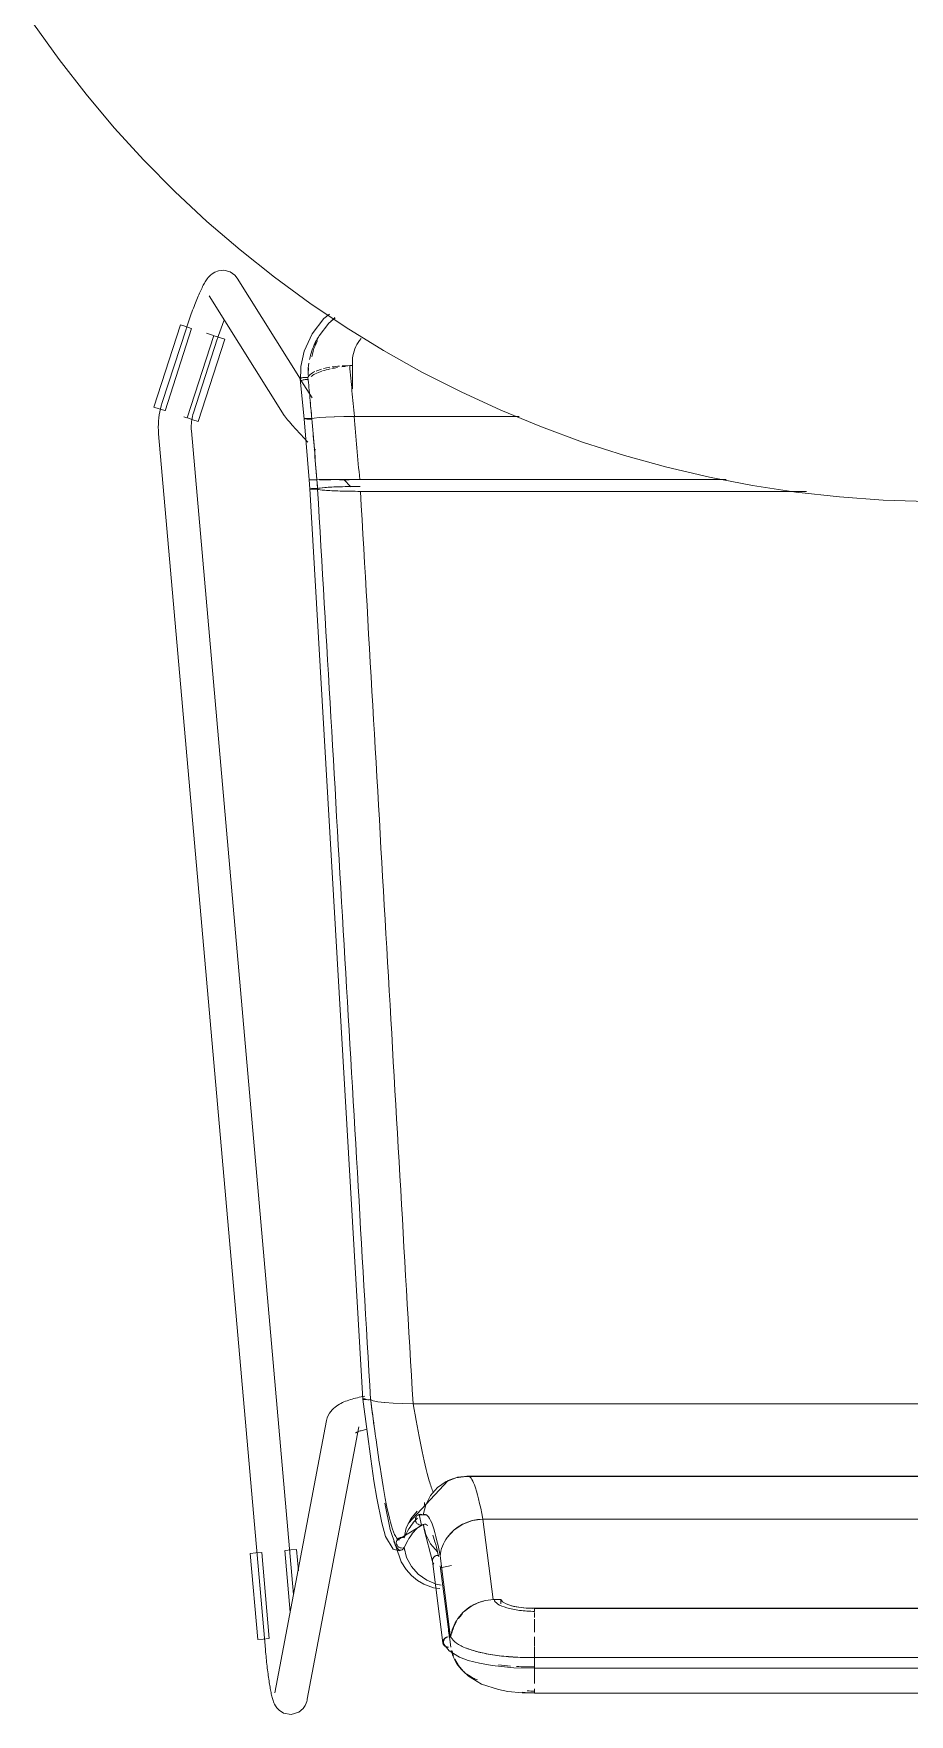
# Model space of a CAD drawing. Header units: millimetres. Extents: x 155927 to 326028, y -36033 to 97293.
# Drawn here: x 170365 to 170685, y 11463 to 12076 of the extents above; entities that cross this region are included whole.
import ezdxf

# ---------------------------------------------------------------- set-up
doc = ezdxf.new("R2010")
doc.units = ezdxf.units.MM
doc.header["$MEASUREMENT"] = 0
doc.layers.add('I-FURN', color=8, linetype='CONTINUOUS', lineweight=9)

msp = doc.modelspace()

# ---------------------------------------------------------------- linework, layer by layer
at = {"layer": 'I-FURN'}
for p, q in [((170365.15, 12079.3), (170374.44, 12066.28)), ((170374.44, 12066.28), (170384.25, 12053.64)), ((170384.25, 12053.64), (170394.56, 12041.4)), ((170394.56, 12041.4), (170405.35, 12029.59)), ((170405.35, 12029.59), (170416.6, 12018.22)), ((170416.6, 12018.22), (170428.29, 12007.3)), ((170428.29, 12007.3), (170440.42, 11996.86)), ((170440.42, 11996.86), (170452.95, 11986.92)), ((170430.27, 11988.2), (170429.64, 11987.68)), ((170431.18, 11988.77), (170430.27, 11988.2)), ((170432.56, 11989.29), (170431.18, 11988.77)), ((170434.53, 11989.46), (170432.56, 11989.29)), ((170436.76, 11988.88), (170434.53, 11989.46)), ((170438.49, 11987.65), (170436.76, 11988.88)), ((170426.1, 11982.12), (170425.86, 11981.61)), ((170426.33, 11982.61), (170426.1, 11982.12)), ((170426.56, 11983.09), (170426.33, 11982.61)), ((170426.79, 11983.54), (170426.56, 11983.09)), ((170427.02, 11983.98), (170426.79, 11983.54)), ((170427.25, 11984.41), (170427.02, 11983.98)), ((170427.48, 11984.82), (170427.25, 11984.41)), ((170427.72, 11985.22), (170427.48, 11984.82)), ((170427.96, 11985.61), (170427.72, 11985.22)), ((170428.21, 11986), (170427.96, 11985.61)), ((170428.49, 11986.39), (170428.21, 11986)), ((170428.8, 11986.79), (170428.49, 11986.39)), ((170429.17, 11987.22), (170428.8, 11986.79)), ((170429.64, 11987.68), (170429.17, 11987.22)), ((170438.49, 11987.65), (170439.39, 11986.53)), ((170462.42, 11949.76), (170439.39, 11986.53)), ((170452.95, 11986.92), (170465.87, 11977.48)), ((170423.65, 11976.27), (170423.39, 11975.61)), ((170423.9, 11976.93), (170423.65, 11976.27)), ((170424.15, 11977.57), (170423.9, 11976.93)), ((170424.4, 11978.19), (170424.15, 11977.57)), ((170424.65, 11978.8), (170424.4, 11978.19)), ((170424.9, 11979.4), (170424.65, 11978.8)), ((170425.14, 11979.98), (170424.9, 11979.4)), ((170425.39, 11980.54), (170425.14, 11979.98)), ((170425.63, 11981.08), (170425.39, 11980.54)), ((170425.86, 11981.61), (170425.63, 11981.08)), ((170429.22, 11980.16), (170456.52, 11936.57)), ((170465.87, 11977.48), (170479.16, 11968.57)), ((170421.37, 11969.94), (170421.12, 11969.2)), ((170421.62, 11970.67), (170421.37, 11969.94)), ((170421.87, 11971.4), (170421.62, 11970.67)), ((170422.12, 11972.12), (170421.87, 11971.4)), ((170422.37, 11972.84), (170422.12, 11972.12)), ((170422.63, 11973.54), (170422.37, 11972.84)), ((170422.88, 11974.24), (170422.63, 11973.54)), ((170423.14, 11974.93), (170422.88, 11974.24)), ((170423.39, 11975.61), (170423.14, 11974.93)), ((170434.11, 11970.01), (170433.88, 11969.37)), ((170434.35, 11970.65), (170434.11, 11970.01)), ((170434.58, 11971.27), (170434.35, 11970.65)), ((170471.01, 11971.86), (170466.68, 11966.33)), ((170472.75, 11970.19), (170469.25, 11965.62)), ((170473.07, 11973.5), (170471.01, 11971.86)), ((170475.09, 11972.15), (170472.75, 11970.19)), ((170409.02, 11939.55), (170418.7, 11969.56)), ((170420.73, 11968.01), (170412.01, 11941.19)), ((170413.06, 11938.25), (170422.75, 11968.26)), ((170418.7, 11969.56), (170420.66, 11968.93)), ((170420.66, 11968.93), (170422.63, 11968.29)), ((170420.88, 11968.46), (170420.73, 11968.01)), ((170421.12, 11969.2), (170420.88, 11968.46)), ((170430.82, 11965.65), (170421.13, 11935.64)), ((170423.43, 11937.48), (170432.14, 11964.3)), ((170425.17, 11934.34), (170434.86, 11964.35)), ((170430.72, 11965.68), (170428.24, 11966.48)), ((170430.94, 11965.61), (170432.91, 11964.98)), ((170432.25, 11964.63), (170432.14, 11964.3)), ((170432.48, 11965.32), (170432.25, 11964.63)), ((170432.71, 11966.01), (170432.48, 11965.32)), ((170432.94, 11966.69), (170432.71, 11966.01)), ((170432.91, 11964.98), (170434.86, 11964.35)), ((170433.17, 11967.37), (170432.94, 11966.69)), ((170433.41, 11968.04), (170433.17, 11967.37)), ((170433.64, 11968.71), (170433.41, 11968.04)), ((170433.88, 11969.37), (170433.64, 11968.71)), ((170466.68, 11966.33), (170463.77, 11960.01)), ((170469.25, 11965.62), (170467.34, 11961.93)), ((170479.16, 11968.57), (170492.79, 11960.2)), ((170463.77, 11960.01), (170462.56, 11954.37)), ((170492.79, 11960.2), (170506.75, 11952.37)), ((170462.56, 11954.37), (170462.47, 11948.91)), ((170480.42, 11954.69), (170481.47, 11954.69)), ((170481.41, 11955.93), (170481.41, 11946.18)), ((170506.75, 11952.37), (170521.01, 11945.12)), ((170463.77, 11935.31), (170462.35, 11949.8)), ((170466.69, 11942.95), (170462.65, 11949.39)), ((170410.97, 11938.92), (170409.02, 11939.55)), ((170411.68, 11940.09), (170411.4, 11938.99)), ((170412.01, 11941.19), (170411.68, 11940.09)), ((170521.01, 11945.12), (170535.54, 11938.44)), ((170410.64, 11933.34), (170410.62, 11932.2)), ((170410.7, 11934.48), (170410.64, 11933.34)), ((170410.8, 11935.62), (170410.7, 11934.48)), ((170410.96, 11936.75), (170410.8, 11935.62)), ((170411.15, 11937.87), (170410.96, 11936.75)), ((170412.94, 11938.29), (170410.97, 11938.92)), ((170411.4, 11938.99), (170411.15, 11937.87)), ((170421.03, 11935.68), (170419.87, 11936.05)), ((170423.22, 11934.97), (170421.25, 11935.61)), ((170422.63, 11932.91), (170422.66, 11933.57)), ((170422.66, 11933.57), (170422.72, 11934.23)), ((170422.72, 11934.23), (170422.81, 11934.88)), ((170422.81, 11934.88), (170422.92, 11935.54)), ((170422.92, 11935.54), (170423.06, 11936.18)), ((170423.06, 11936.18), (170423.23, 11936.82)), ((170425.17, 11934.34), (170423.22, 11934.97)), ((170423.23, 11936.82), (170423.42, 11937.46)), ((170423.42, 11937.46), (170423.43, 11937.48)), ((170456.52, 11936.57), (170456.74, 11936.25)), ((170456.74, 11936.25), (170456.92, 11935.99)), ((170456.92, 11935.99), (170457.09, 11935.76)), ((170457.09, 11935.76), (170457.27, 11935.54)), ((170457.27, 11935.54), (170457.45, 11935.32)), ((170457.45, 11935.32), (170457.64, 11935.09)), ((170457.64, 11935.09), (170457.84, 11934.85)), ((170457.84, 11934.85), (170458.05, 11934.6)), ((170458.05, 11934.6), (170458.28, 11934.33)), ((170458.28, 11934.33), (170458.53, 11934.05)), ((170458.53, 11934.05), (170458.78, 11933.75)), ((170458.78, 11933.75), (170459.06, 11933.45)), ((170459.06, 11933.45), (170459.34, 11933.12)), ((170459.34, 11933.12), (170459.65, 11932.79)), ((170463.84, 11935.33), (170463.77, 11935.31)), ((170463.77, 11935.31), (170463.84, 11935.28)), ((170463.78, 11935.31), (170463.84, 11935.33)), ((170465.6, 11913.11), (170463.78, 11935.31)), ((170463.84, 11935.28), (170463.78, 11935.31)), ((170464.03, 11935.36), (170463.84, 11935.33)), ((170463.84, 11935.28), (170464.02, 11935.26)), ((170464.03, 11935.26), (170463.84, 11935.28)), ((170464.02, 11935.26), (170464.32, 11935.24)), ((170464.33, 11935.38), (170464.03, 11935.36)), ((170464.03, 11935.36), (170464.33, 11935.38)), ((170464.32, 11935.24), (170464.03, 11935.26)), ((170464.71, 11935.4), (170464.33, 11935.38)), ((170464.33, 11935.38), (170464.71, 11935.4)), ((170464.7, 11935.22), (170465.15, 11935.21)), ((170465.15, 11935.21), (170464.7, 11935.22)), ((170465.16, 11935.41), (170464.71, 11935.4)), ((170464.71, 11935.4), (170465.17, 11935.41)), ((170465.15, 11935.21), (170465.64, 11935.2)), ((170465.64, 11935.2), (170465.15, 11935.21)), ((170465.65, 11935.41), (170465.16, 11935.41)), ((170465.17, 11935.41), (170465.66, 11935.41)), ((170465.64, 11935.2), (170466.14, 11935.21)), ((170466.14, 11935.21), (170465.64, 11935.2)), ((170466.15, 11935.41), (170465.65, 11935.41)), ((170465.66, 11935.41), (170466.16, 11935.41)), ((170466.14, 11935.21), (170466.61, 11935.21)), ((170466.61, 11935.21), (170466.14, 11935.21)), ((170466.62, 11935.4), (170466.15, 11935.41)), ((170466.16, 11935.41), (170466.63, 11935.4)), ((170467.51, 11935.59), (170466.62, 11935.4)), ((170466.63, 11935.4), (170467.51, 11935.59)), ((170467.51, 11935.59), (170469.23, 11935.77)), ((170469.25, 11935.77), (170467.51, 11935.59)), ((170469.25, 11935.77), (170471.69, 11935.92)), ((170471.73, 11935.92), (170469.25, 11935.77)), ((170471.72, 11935.92), (170474.76, 11936.04)), ((170474.83, 11936.04), (170471.73, 11935.92)), ((170474.82, 11936.04), (170478.27, 11936.11)), ((170478.26, 11936.11), (170474.83, 11936.04)), ((170482.12, 11936.14), (170478.36, 11936.11)), ((170478.36, 11936.11), (170482, 11936.14)), ((170542.24, 11936.14), (170482.12, 11936.14)), ((170482.12, 11936.14), (170542.24, 11936.14)), ((170535.54, 11938.44), (170550.34, 11932.34)), ((170410.62, 11932.2), (170410.65, 11931.06)), ((170410.65, 11931.06), (170410.72, 11929.92)), ((170410.72, 11929.92), (170410.73, 11929.87)), ((170410.73, 11929.87), (170449.68, 11486.55)), ((170422.62, 11932.24), (170422.63, 11932.91)), ((170422.64, 11931.58), (170422.62, 11932.24)), ((170422.68, 11930.92), (170422.64, 11931.58)), ((170459.97, 11506.57), (170422.68, 11930.92)), ((170459.65, 11932.79), (170459.96, 11932.44)), ((170459.96, 11932.44), (170460.29, 11932.07)), ((170460.29, 11932.07), (170460.63, 11931.69)), ((170460.63, 11931.69), (170460.99, 11931.3)), ((170460.99, 11931.3), (170461.36, 11930.9)), ((170461.36, 11930.9), (170461.74, 11930.49)), ((170461.74, 11930.49), (170462.13, 11930.06)), ((170462.13, 11930.06), (170462.53, 11929.63)), ((170462.53, 11929.63), (170462.95, 11929.18)), ((170462.95, 11929.18), (170463.37, 11928.73)), ((170463.37, 11928.73), (170463.8, 11928.27)), ((170463.8, 11928.27), (170464.24, 11927.8)), ((170464.24, 11927.8), (170464.69, 11927.32)), ((170464.69, 11927.32), (170465.15, 11926.84)), ((170550.34, 11932.34), (170565.36, 11926.84)), ((170565.36, 11926.84), (170580.59, 11921.95)), ((170467.5, 11924.35), (170467.99, 11923.84)), ((170580.59, 11921.95), (170596.01, 11917.67)), ((170596.01, 11917.67), (170611.58, 11914.01)), ((170465.6, 11913.11), (170465.87, 11909.75)), ((170465.67, 11913.1), (170465.6, 11913.11)), ((170465.6, 11913.11), (170465.67, 11913.11)), ((170465.67, 11913.11), (170465.6, 11913.11)), ((170465.6, 11913.11), (170465.67, 11913.1)), ((170465.67, 11913.11), (170465.86, 11913.11)), ((170465.85, 11913.11), (170465.67, 11913.11)), ((170465.86, 11913.1), (170465.67, 11913.1)), ((170465.67, 11913.1), (170465.86, 11913.1)), ((170466.15, 11913.11), (170465.85, 11913.11)), ((170465.86, 11913.11), (170466.15, 11913.11)), ((170466.15, 11913.1), (170465.86, 11913.1)), ((170465.86, 11913.1), (170466.15, 11913.1)), ((170465.94, 11909.78), (170465.88, 11909.75)), ((170485.16, 11577.84), (170465.88, 11909.75)), ((170465.88, 11909.75), (170465.94, 11909.72)), ((170466.13, 11909.8), (170465.94, 11909.78)), ((170465.94, 11909.72), (170466.13, 11909.69)), ((170466.43, 11909.82), (170466.13, 11909.8)), ((170466.13, 11909.69), (170466.42, 11909.67)), ((170466.15, 11913.11), (170466.53, 11913.11)), ((170466.53, 11913.11), (170466.15, 11913.11)), ((170466.54, 11913.1), (170466.15, 11913.1)), ((170466.15, 11913.1), (170466.53, 11913.1)), ((170466.42, 11909.67), (170466.8, 11909.65)), ((170466.81, 11909.84), (170466.43, 11909.82)), ((170466.53, 11913.11), (170466.98, 11913.11)), ((170466.98, 11913.11), (170466.53, 11913.11)), ((170466.53, 11913.1), (170466.99, 11913.1)), ((170466.99, 11913.1), (170466.54, 11913.1)), ((170466.8, 11909.65), (170467.25, 11909.64)), ((170467.26, 11909.85), (170466.81, 11909.84)), ((170466.98, 11913.11), (170467.47, 11913.11)), ((170467.47, 11913.11), (170466.98, 11913.11)), ((170467.48, 11913.1), (170466.99, 11913.1)), ((170466.99, 11913.1), (170467.48, 11913.1)), ((170467.25, 11909.64), (170467.74, 11909.64)), ((170467.75, 11909.86), (170467.26, 11909.85)), ((170467.47, 11913.11), (170467.97, 11913.11)), ((170467.97, 11913.11), (170467.47, 11913.11)), ((170467.98, 11913.1), (170467.48, 11913.1)), ((170467.48, 11913.1), (170467.97, 11913.1)), ((170467.74, 11909.64), (170468.24, 11909.64)), ((170468.25, 11909.86), (170467.75, 11909.86)), ((170467.97, 11913.11), (170468.44, 11913.11)), ((170468.44, 11913.11), (170467.97, 11913.11)), ((170467.97, 11913.1), (170468.44, 11913.1)), ((170468.45, 11913.1), (170467.98, 11913.1)), ((170468.24, 11909.64), (170468.71, 11909.65)), ((170468.72, 11909.85), (170468.25, 11909.86)), ((170468.44, 11913.11), (170469.33, 11913.13)), ((170469.32, 11913.13), (170468.44, 11913.11)), ((170468.71, 11909.65), (170469.6, 11909.44)), ((170469.62, 11910.06), (170468.72, 11909.85)), ((170471.07, 11913.14), (170469.32, 11913.13)), ((170469.33, 11913.13), (170471.07, 11913.14)), ((170471.1, 11913.07), (170469.34, 11913.08)), ((170469.34, 11913.08), (170471.09, 11913.07)), ((170469.6, 11909.44), (170471.35, 11909.24)), ((170471.37, 11910.25), (170469.62, 11910.06)), ((170473.58, 11913.15), (170471.07, 11913.14)), ((170471.08, 11913.14), (170473.57, 11913.15)), ((170471.09, 11913.07), (170473.59, 11913.06)), ((170473.59, 11913.06), (170471.1, 11913.07)), ((170471.35, 11909.24), (170473.85, 11909.08)), ((170473.87, 11910.41), (170471.37, 11910.25)), ((170473.58, 11913.15), (170476.71, 11913.16)), ((170476.71, 11913.16), (170473.58, 11913.15)), ((170473.85, 11909.08), (170476.98, 11908.96)), ((170476.99, 11910.54), (170473.87, 11910.41)), ((170476.71, 11913.16), (170480.28, 11913.17)), ((170480.28, 11913.17), (170476.71, 11913.16)), ((170476.71, 11913.05), (170480.27, 11913.04)), ((170480.27, 11913.04), (170476.72, 11913.05)), ((170476.98, 11908.96), (170480.54, 11908.88)), ((170480.54, 11910.61), (170476.99, 11910.54)), ((170478.27, 11913.17), (170480.84, 11910.49)), ((170480.28, 11913.17), (170484.06, 11913.17)), ((170484.06, 11913.17), (170480.28, 11913.17)), ((170484.22, 11910.64), (170480.54, 11910.61)), ((170480.54, 11908.88), (170484.33, 11908.85)), ((170484.06, 11913.17), (170617.7, 11913.17)), ((170617.7, 11913.17), (170484.06, 11913.17)), ((170484.33, 11908.85), (170646.93, 11908.85)), ((170646.93, 11908.85), (170484.33, 11908.85)), ((170611.58, 11914.01), (170627.29, 11910.98)), ((170627.29, 11910.98), (170643.11, 11908.57)), ((170643.11, 11908.57), (170659.01, 11906.81)), ((170659.01, 11906.81), (170674.97, 11905.67)), ((170674.97, 11905.67), (170690.96, 11905.18)), ((170479.48, 11577.27), (170480.08, 11577.48)), ((170480.08, 11577.48), (170480.68, 11577.67)), ((170480.68, 11577.67), (170481.3, 11577.86)), ((170481.3, 11577.86), (170481.93, 11578.03)), ((170481.93, 11578.03), (170482.57, 11578.19)), ((170482.57, 11578.19), (170483.23, 11578.34)), ((170483.23, 11578.34), (170483.89, 11578.49)), ((170483.89, 11578.49), (170484.57, 11578.62)), ((170484.57, 11578.62), (170485.27, 11578.75)), ((170485.16, 11577.84), (170485.22, 11577.89)), ((170485.23, 11577.89), (170485.17, 11577.84)), ((170485.17, 11577.84), (170486.72, 11565.98)), ((170485.27, 11578.75), (170485.97, 11578.86)), ((170485.7, 11577.99), (170485.41, 11577.94)), ((170485.41, 11577.94), (170485.7, 11577.99)), ((170485.43, 11577.73), (170485.73, 11577.69)), ((170485.73, 11577.69), (170485.43, 11577.73)), ((170486.08, 11578.02), (170485.7, 11577.99)), ((170485.7, 11577.99), (170486.08, 11578.02)), ((170485.73, 11577.69), (170486.12, 11577.66)), ((170486.11, 11577.66), (170485.73, 11577.69)), ((170486.57, 11577.64), (170486.11, 11577.66)), ((170486.12, 11577.66), (170486.57, 11577.64)), ((170486.57, 11577.64), (170487.06, 11577.63)), ((170487.06, 11577.63), (170486.57, 11577.64)), ((170487.06, 11577.63), (170487.56, 11577.63)), ((170487.56, 11577.63), (170487.06, 11577.63)), ((170487.56, 11577.63), (170488.03, 11577.65)), ((170488.03, 11577.65), (170487.56, 11577.63)), ((170488.93, 11577.25), (170488.03, 11577.65)), ((170488.03, 11577.65), (170488.93, 11577.25)), ((170472.23, 11570.98), (170472.59, 11571.87)), ((170472.59, 11571.87), (170473.03, 11572.66)), ((170473.03, 11572.66), (170473.51, 11573.35)), ((170473.51, 11573.35), (170474.02, 11573.95)), ((170474.02, 11573.95), (170474.55, 11574.47)), ((170474.55, 11574.47), (170475.08, 11574.92)), ((170475.08, 11574.92), (170475.61, 11575.32)), ((170475.61, 11575.32), (170476.14, 11575.68)), ((170476.14, 11575.68), (170476.68, 11576)), ((170476.68, 11576), (170477.22, 11576.29)), ((170477.22, 11576.29), (170477.77, 11576.57)), ((170477.77, 11576.57), (170478.33, 11576.82)), ((170478.33, 11576.82), (170478.9, 11577.05)), ((170478.9, 11577.05), (170479.48, 11577.27)), ((170490.67, 11576.88), (170488.93, 11577.25)), ((170488.93, 11577.25), (170490.68, 11576.88)), ((170493.14, 11576.57), (170490.68, 11576.88)), ((170490.68, 11576.88), (170493.17, 11576.57)), ((170496.23, 11576.33), (170493.17, 11576.57)), ((170493.17, 11576.57), (170496.28, 11576.33)), ((170499.75, 11576.18), (170496.27, 11576.33)), ((170496.28, 11576.33), (170499.81, 11576.18)), ((170503.5, 11576.12), (170499.81, 11576.18)), ((170499.81, 11576.18), (170503.58, 11576.12)), ((170503.58, 11576.12), (170886.98, 11576.12)), ((170887.06, 11576.12), (170503.58, 11576.12)), ((170471.97, 11569.99), (170453.16, 11470.7)), ((170464.95, 11468.47), (170483.76, 11567.76)), ((170471.97, 11569.99), (170472.23, 11570.98)), ((170482.54, 11565.53), (170482.57, 11565.54)), ((170482.57, 11565.54), (170482.64, 11565.59)), ((170482.64, 11565.59), (170482.73, 11565.63)), ((170482.73, 11565.63), (170482.88, 11565.71)), ((170482.88, 11565.71), (170483.07, 11565.8)), ((170483.07, 11565.8), (170483.31, 11565.89)), ((170483.31, 11565.89), (170483.57, 11565.99)), ((170483.57, 11565.99), (170483.88, 11566.1)), ((170483.88, 11566.1), (170484.21, 11566.21)), ((170484.21, 11566.21), (170484.58, 11566.31)), ((170484.58, 11566.31), (170484.97, 11566.42)), ((170484.97, 11566.42), (170485.4, 11566.53)), ((170485.4, 11566.53), (170485.84, 11566.63)), ((170485.84, 11566.63), (170486.31, 11566.73)), ((170486.31, 11566.73), (170486.8, 11566.83)), ((170486.72, 11565.98), (170488.07, 11556.05)), ((170488.07, 11556.05), (170489.26, 11548.03)), ((170489.26, 11548.03), (170490.29, 11541.72)), ((170501.71, 11532.5), (170516.31, 11548.2)), ((170515.53, 11547.78), (170512.39, 11545.61)), ((170512.39, 11545.6), (170515.53, 11547.77)), ((170515.21, 11547.6), (170519.68, 11549.33)), ((170519.1, 11549.15), (170515.53, 11547.78)), ((170515.53, 11547.77), (170519.1, 11549.14)), ((170516.31, 11548.2), (170518.24, 11548.9)), ((170519.1, 11549.14), (170522.89, 11549.62)), ((170522.89, 11549.62), (170519.1, 11549.15)), ((170519.68, 11549.33), (170523.43, 11549.77)), ((170522.89, 11549.62), (170867.67, 11549.62)), ((170867.67, 11549.62), (170522.89, 11549.62)), ((170562.33, 11549.77), (170523.43, 11549.77)), ((170867.13, 11549.77), (170562.33, 11549.77)), ((170490.29, 11541.72), (170492.09, 11532.7)), ((170509.88, 11542.74), (170508.13, 11539.34)), ((170508.13, 11539.34), (170509.89, 11542.73)), ((170512.39, 11545.61), (170509.88, 11542.74)), ((170509.89, 11542.73), (170512.39, 11545.6)), ((170493.27, 11539.92), (170495.17, 11530.26)), ((170505.05, 11537.01), (170502.65, 11534.18)), ((170502.66, 11534.18), (170505.05, 11537.01)), ((170504.46, 11534.36), (170504.65, 11534.83)), ((170504.65, 11534.83), (170504.46, 11534.37)), ((170504.65, 11534.83), (170504.95, 11535.23)), ((170504.94, 11535.23), (170504.65, 11534.83)), ((170505.33, 11535.54), (170504.94, 11535.23)), ((170504.95, 11535.23), (170505.33, 11535.54)), ((170505.78, 11535.75), (170505.33, 11535.54)), ((170505.33, 11535.54), (170505.78, 11535.74)), ((170505.42, 11535.6), (170508.3, 11535.64)), ((170505.72, 11535.73), (170506.56, 11531.84)), ((170505.78, 11535.74), (170506.27, 11535.83)), ((170506.27, 11535.83), (170505.78, 11535.75)), ((170506.27, 11535.83), (170506.77, 11535.79)), ((170506.77, 11535.79), (170506.27, 11535.83)), ((170506.77, 11535.79), (170507.24, 11535.63)), ((170507.24, 11535.63), (170506.77, 11535.79)), ((170508.13, 11539.34), (170507.24, 11535.63)), ((170492.09, 11532.7), (170493.5, 11527.7)), ((170495.17, 11530.26), (170499.16, 11518.55)), ((170497.6, 11526.31), (170506.99, 11532.02)), ((170500.23, 11527.24), (170501.02, 11530.85)), ((170501.01, 11530.85), (170500.23, 11527.24)), ((170502.65, 11534.18), (170501.01, 11530.85)), ((170501.02, 11530.85), (170502.66, 11534.17)), ((170504.46, 11534.37), (170504.39, 11533.87)), ((170504.39, 11533.87), (170504.46, 11533.38)), ((170504.4, 11533.87), (170504.46, 11534.36)), ((170504.46, 11533.38), (170504.4, 11533.87)), ((170504.65, 11532.92), (170504.46, 11533.38)), ((170504.46, 11533.38), (170504.65, 11532.92)), ((170504.95, 11532.52), (170504.65, 11532.92)), ((170504.65, 11532.92), (170504.94, 11532.52)), ((170504.94, 11532.52), (170505.33, 11532.2)), ((170505.33, 11532.21), (170504.95, 11532.52)), ((170505.78, 11532.01), (170505.33, 11532.21)), ((170505.33, 11532.2), (170505.78, 11532)), ((170506.27, 11531.92), (170505.78, 11532.01)), ((170505.78, 11532), (170506.27, 11531.92)), ((170506.77, 11531.96), (170506.27, 11531.92)), ((170506.27, 11531.92), (170506.77, 11531.96)), ((170507.24, 11532.12), (170506.77, 11531.96)), ((170506.77, 11531.96), (170507.24, 11532.12)), ((170507.24, 11532.12), (170508.13, 11528.41)), ((170507.59, 11530.27), (170507.27, 11532.14)), ((170510.56, 11518.66), (170507.59, 11530.27)), ((170518.49, 11530.15), (170516.01, 11527.41)), ((170521.61, 11532.23), (170518.49, 11530.15)), ((170525.15, 11533.54), (170521.61, 11532.23)), ((170528.92, 11534.02), (170525.15, 11533.54)), ((170532.78, 11504.74), (170528.92, 11534.02)), ((170528.92, 11534.02), (170861.64, 11534.02)), ((170861.64, 11534.02), (170528.92, 11534.02)), ((170456.78, 11522.68), (170458.76, 11500.2)), ((170456.91, 11522.69), (170458.97, 11522.87)), ((170458.97, 11522.87), (170461.01, 11523.05)), ((170461.71, 11515.16), (170461.01, 11523.05)), ((170493.5, 11527.7), (170496.27, 11523.07)), ((170496.27, 11523.07), (170498.46, 11522.53)), ((170497.46, 11525.94), (170497.4, 11525.45)), ((170497.4, 11525.45), (170497.47, 11524.97)), ((170497.41, 11525.45), (170497.46, 11525.94)), ((170497.48, 11524.97), (170497.41, 11525.45)), ((170497.46, 11525.94), (170497.65, 11526.4)), ((170497.64, 11526.4), (170497.46, 11525.94)), ((170497.47, 11524.97), (170497.67, 11524.52)), ((170497.67, 11524.52), (170497.48, 11524.97)), ((170497.93, 11526.8), (170497.64, 11526.4)), ((170497.65, 11526.4), (170497.94, 11526.8)), ((170497.97, 11524.12), (170497.67, 11524.52)), ((170497.67, 11524.52), (170497.97, 11524.12)), ((170498.31, 11527.12), (170497.93, 11526.8)), ((170497.94, 11526.8), (170498.31, 11527.12)), ((170498.36, 11523.82), (170497.97, 11524.12)), ((170497.97, 11524.12), (170498.36, 11523.81)), ((170498.31, 11527.12), (170498.76, 11527.33)), ((170498.76, 11527.33), (170498.31, 11527.12)), ((170498.82, 11523.62), (170498.36, 11523.82)), ((170498.36, 11523.81), (170498.81, 11523.62)), ((170498.46, 11522.53), (170499.37, 11522.83)), ((170498.76, 11527.33), (170499.25, 11527.42)), ((170499.25, 11527.42), (170498.76, 11527.33)), ((170498.81, 11523.62), (170499.31, 11523.54)), ((170499.31, 11523.55), (170498.82, 11523.62)), ((170499.25, 11527.42), (170499.75, 11527.39)), ((170499.75, 11527.39), (170499.25, 11527.42)), ((170499.75, 11527.39), (170500.23, 11527.24)), ((170500.23, 11527.24), (170499.75, 11527.39)), ((170500.28, 11523.75), (170499.81, 11523.59)), ((170499.81, 11523.59), (170500.28, 11523.75)), ((170500.43, 11522.8), (170500.28, 11523.75)), ((170500.28, 11523.75), (170501.18, 11520.12)), ((170508.13, 11528.41), (170509.88, 11525.01)), ((170509.88, 11525.01), (170512.39, 11522.14)), ((170444.1, 11521.57), (170446.15, 11521.75)), ((170446.86, 11490.16), (170444.1, 11521.57)), ((170446.15, 11521.75), (170448.21, 11521.93)), ((170451.1, 11490.53), (170448.34, 11521.94)), ((170499.16, 11518.55), (170500.98, 11515.72)), ((170501.18, 11520.12), (170502.92, 11516.8)), ((170502.92, 11516.8), (170505.4, 11513.98)), ((170510.6, 11519.44), (170510.53, 11518.97)), ((170510.53, 11518.97), (170510.6, 11518.5)), ((170514.4, 11488.96), (170510.55, 11518.74)), ((170510.79, 11519.88), (170510.6, 11519.44)), ((170510.6, 11518.5), (170510.79, 11518.06)), ((170511.08, 11520.26), (170510.79, 11519.88)), ((170510.79, 11518.06), (170511.08, 11517.68)), ((170511.47, 11520.57), (170511.08, 11520.26)), ((170511.92, 11520.76), (170511.47, 11520.57)), ((170512.41, 11520.84), (170511.92, 11520.76)), ((170512.91, 11520.8), (170512.41, 11520.84)), ((170513.38, 11520.64), (170517.22, 11490.94)), ((170517.24, 11487.4), (170513.4, 11517.1)), ((170513.52, 11516.32), (170517.54, 11517.11)), ((170500.98, 11515.72), (170502.97, 11513.48)), ((170502.97, 11513.48), (170505.14, 11511.7)), ((170505.14, 11511.7), (170507.41, 11510.36)), ((170505.4, 11513.98), (170508.49, 11511.8)), ((170507.41, 11510.36), (170511.01, 11509.06)), ((170508.49, 11511.8), (170512, 11510.4)), ((170513.75, 11510.04), (170512, 11510.41)), ((170512, 11510.4), (170513.74, 11510.03)), ((170511.01, 11509.06), (170513.28, 11508.77)), ((170535.5, 11504.81), (170532.78, 11504.74)), ((170535.5, 11504.81), (170535.5, 11503.15)), ((170536.14, 11503.95), (170535.5, 11504.81)), ((170537.49, 11503.16), (170536.14, 11503.95)), ((170539.47, 11502.49), (170537.49, 11503.16)), ((170541.97, 11501.98), (170539.47, 11502.49)), ((170544.82, 11501.66), (170541.97, 11501.98)), ((170547.85, 11501.55), (170544.82, 11501.66)), ((170842.71, 11501.55), (170547.85, 11501.55)), ((170547.85, 11501.49), (170842.71, 11501.49)), ((170547.85, 11498.23), (170547.85, 11499.97)), ((170516.47, 11493.37), (170516.79, 11490.93)), ((170547.85, 11495.18), (170547.85, 11497.64)), ((170547.85, 11495.14), (170547.85, 11494.94)), ((170547.85, 11492.82), (170547.85, 11494.95)), ((170448.91, 11490.34), (170446.86, 11490.16)), ((170450.97, 11490.52), (170448.91, 11490.34)), ((170449.69, 11486.39), (170449.68, 11486.55)), ((170449.76, 11485.64), (170449.69, 11486.39)), ((170449.83, 11484.89), (170449.76, 11485.64)), ((170514.76, 11488.46), (170516.65, 11486.08)), ((170516.65, 11486.08), (170520.48, 11483.78)), ((170523.18, 11486.92), (170526.62, 11485.82)), ((170526.62, 11485.82), (170531.05, 11484.86)), ((170547.85, 11487.63), (170547.85, 11491.19)), ((170547.85, 11487.44), (170547.85, 11483.62)), ((170547.85, 11483.62), (170547.85, 11487.44)), ((170449.9, 11484.14), (170449.83, 11484.89)), ((170449.98, 11483.4), (170449.9, 11484.14)), ((170450.05, 11482.66), (170449.98, 11483.4)), ((170450.13, 11481.93), (170450.05, 11482.66)), ((170450.21, 11481.2), (170450.13, 11481.93)), ((170450.29, 11480.48), (170450.21, 11481.2)), ((170450.37, 11479.77), (170450.29, 11480.48)), ((170450.46, 11479.07), (170450.37, 11479.77)), ((170518.78, 11482.97), (170520.12, 11480.7)), ((170520.12, 11480.7), (170521.79, 11478.63)), ((170520.48, 11483.78), (170523.65, 11482.58)), ((170523.65, 11482.58), (170527.69, 11481.5)), ((170527.69, 11481.5), (170532.41, 11480.64)), ((170531.05, 11484.86), (170535.07, 11484.26)), ((170532.41, 11480.64), (170540.29, 11479.84)), ((170535.07, 11484.26), (170541.63, 11483.73)), ((170540.29, 11479.84), (170547.85, 11479.69)), ((170541.63, 11483.73), (170547.85, 11483.65)), ((170842.71, 11483.65), (170547.85, 11483.65)), ((170547.85, 11479.69), (170547.85, 11483.54)), ((170547.85, 11483.54), (170547.85, 11483.32)), ((170547.85, 11483.32), (170547.85, 11482.99)), ((170547.85, 11482.99), (170547.85, 11482.57)), ((170547.85, 11482.57), (170547.85, 11482.1)), ((170547.85, 11482.1), (170547.85, 11481.6)), ((170547.85, 11481.6), (170547.85, 11481.1)), ((170547.85, 11481.1), (170547.85, 11480.65)), ((170547.85, 11480.65), (170547.85, 11480.26)), ((170547.85, 11480.26), (170547.85, 11479.96)), ((170547.85, 11479.96), (170547.85, 11479.76)), ((170547.85, 11479.93), (170547.85, 11476.91)), ((170547.85, 11476.92), (170547.85, 11479.93)), ((170547.85, 11479.76), (170547.85, 11479.69)), ((170547.85, 11479.69), (170842.71, 11479.69)), ((170450.54, 11478.39), (170450.46, 11479.07)), ((170450.63, 11477.71), (170450.54, 11478.39)), ((170450.72, 11477.05), (170450.63, 11477.71)), ((170450.81, 11476.4), (170450.72, 11477.05)), ((170450.9, 11475.76), (170450.81, 11476.4)), ((170450.99, 11475.14), (170450.9, 11475.76)), ((170451.08, 11474.54), (170450.99, 11475.14)), ((170451.17, 11473.95), (170451.08, 11474.54)), ((170451.26, 11473.39), (170451.17, 11473.95)), ((170451.36, 11472.83), (170451.26, 11473.39)), ((170521.79, 11478.63), (170523.76, 11476.8)), ((170523.76, 11476.8), (170528.48, 11473.93)), ((170528.48, 11473.93), (170534.63, 11471.9)), ((170547.85, 11474.17), (170547.85, 11476.75)), ((170451.45, 11472.3), (170451.36, 11472.83)), ((170451.54, 11471.79), (170451.45, 11472.3)), ((170451.64, 11471.29), (170451.54, 11471.79)), ((170451.73, 11470.81), (170451.64, 11471.29)), ((170451.83, 11470.35), (170451.73, 11470.81)), ((170451.93, 11469.91), (170451.83, 11470.35)), ((170452.03, 11469.48), (170451.93, 11469.91)), ((170452.13, 11469.07), (170452.03, 11469.48)), ((170452.24, 11468.67), (170452.13, 11469.07)), ((170452.36, 11468.27), (170452.24, 11468.67)), ((170452.48, 11467.88), (170452.36, 11468.27)), ((170452.62, 11467.47), (170452.48, 11467.88)), ((170452.79, 11467.05), (170452.62, 11467.47)), ((170464.51, 11466.91), (170464.72, 11467.53)), ((170464.72, 11467.53), (170464.86, 11468.05)), ((170464.86, 11468.05), (170464.95, 11468.47)), ((170534.63, 11471.9), (170538.13, 11471.25)), ((170538.13, 11471.25), (170543.34, 11470.73)), ((170543.34, 11470.73), (170547.85, 11470.65)), ((170547.85, 11470.67), (170547.85, 11472.14)), ((170547.85, 11470.82), (170547.85, 11470.65)), ((170547.85, 11470.65), (170842.71, 11470.65)), ((170453.01, 11466.57), (170452.79, 11467.05)), ((170453.31, 11466.01), (170453.01, 11466.57)), ((170453.79, 11465.31), (170453.31, 11466.01)), ((170454.65, 11464.4), (170453.79, 11465.31)), ((170456.3, 11463.36), (170454.65, 11464.4)), ((170459.06, 11462.87), (170456.3, 11463.36)), ((170461.81, 11463.71), (170459.06, 11462.87)), ((170461.81, 11463.71), (170463.39, 11465.03)), ((170463.39, 11465.03), (170464.14, 11466.11)), ((170464.14, 11466.11), (170464.51, 11466.91))]:
    msp.add_line(p, q, dxfattribs=at)
for centre, major_axis, ratio, start_param, end_param in [((170529.05, 11518.95), (15.78, 0), 0.955139, 1.579038, 2.545717), ((170529.05, 11518.95), (15.78, 0), 0.955139, 2.787556, 3.029056), ((170529.05, 11518.95), (15.78, 0), 0.955139, 2.545839, 2.787386), ((170512.5, 11518.97), (1.96, 0), 0.955139, 1.359855, 3.903556), ((170547.85, 11486.4), (0, 15.75), 0.000004, 0.290246, 0.472486), ((170547.85, 11474.93), (12.4, 0), 0.287441, 4.492176, 4.712389)]:
    msp.add_ellipse(centre, major_axis=major_axis, ratio=ratio, start_param=start_param, end_param=end_param, dxfattribs=at)
for points in [[(170473.68, 11971.02), (170474.12, 11971.43), (170474.57, 11971.82), (170475.03, 11972.2)], [(170465.19, 11950.36), (170465.33, 11950.75), (170465.9, 11951.5), (170467.04, 11952.2), (170467.74, 11952.52)], [(170465.22, 11951.89), (170465.23, 11953.15), (170465.33, 11954.41), (170465.51, 11955.65)], [(170465.42, 11953.87), (170465.31, 11952.98), (170465.29, 11952.08), (170465.29, 11951.18)], [(170467.77, 11951.67), (170467.13, 11951.35), (170466.74, 11951.04), (170466.41, 11950.71)], [(170470.2, 11952.63), (170469.38, 11952.36), (170468.57, 11952.08), (170468.02, 11951.78)], [(170468.19, 11952.72), (170468.78, 11952.97), (170469.44, 11953.2), (170470.17, 11953.41)], [(170473.24, 11953.48), (170472.31, 11953.26), (170471.37, 11953.03), (170470.52, 11952.78)], [(170470.84, 11953.59), (170471.58, 11953.78), (170472.39, 11953.94), (170473.22, 11954.09)], [(170475.9, 11954.01), (170475.21, 11953.89), (170474.56, 11953.76), (170473.9, 11953.62)], [(170474.07, 11954.22), (170474.92, 11954.35), (170475.79, 11954.46), (170476.71, 11954.52)], [(170479.01, 11954.45), (170478.53, 11954.4), (170478.06, 11954.34), (170477.6, 11954.27)], [(170477.64, 11954.59), (170478.55, 11954.65), (170479.47, 11954.68), (170480.42, 11954.69)], [(170482.12, 11936.14), (170481.81, 11939.27), (170481.22, 11945.52), (170480.68, 11951.66), (170480.42, 11954.69)], [(170481.47, 11954.69), (170481.42, 11955.2), (170481.4, 11955.7), (170481.41, 11956.21)], [(170466.62, 11935.4), (170466.38, 11937.93), (170465.9, 11942.96), (170465.43, 11947.91), (170465.19, 11950.36)], [(170466.59, 11935.4), (170466.4, 11937.36), (170466.2, 11939.32), (170466.01, 11941.26)], [(170466.63, 11935.4), (170466.93, 11931.69), (170467.53, 11924.27), (170468.14, 11916.83), (170468.44, 11913.11)], [(170483.03, 11924.66), (170482.69, 11928.49), (170482.35, 11932.32), (170482, 11936.14)], [(170484.06, 11913.17), (170483.72, 11917), (170483.38, 11920.83), (170483.03, 11924.66)], [(170468.71, 11909.65), (170468.66, 11910.23), (170468.57, 11911.38), (170468.48, 11912.54), (170468.44, 11913.11)], [(170468.72, 11909.85), (170468.67, 11910.39), (170468.58, 11911.47), (170468.49, 11912.56), (170468.45, 11913.1)], [(170468.71, 11909.65), (170471.93, 11854.24), (170478.37, 11743.48), (170484.81, 11632.89), (170488.03, 11577.65)], [(170493.92, 11742.36), (170490.72, 11797.82), (170487.52, 11853.33), (170484.33, 11908.85)], [(170503.5, 11576.12), (170500.31, 11631.48), (170497.11, 11686.9), (170493.92, 11742.36)], [(170489.23, 11568.28), (170488.84, 11571.38), (170488.44, 11574.51), (170488.05, 11577.64)], [(170523.43, 11549.77), (170523.25, 11549.77), (170523.07, 11549.72), (170522.89, 11549.62)], [(170513.38, 11520.64), (170512.35, 11526.15), (170510.31, 11534.21), (170508.26, 11536.18), (170507.24, 11535.63)], [(170507.8, 11538.69), (170507.74, 11539.15), (170507.68, 11539.62), (170507.63, 11540.09)], [(170508.87, 11531.7), (170508.33, 11532.27), (170507.78, 11532.41), (170507.24, 11532.12)], [(170512.75, 11520.43), (170512.09, 11523.56), (170511.43, 11526.48), (170510.77, 11528.2)], [(170532.78, 11504.74), (170531.49, 11504.7), (170528.99, 11504.34), (170525.39, 11502.93), (170522.24, 11500.74), (170519.71, 11497.9), (170517.95, 11494.56), (170517.37, 11492.18), (170517.22, 11490.94)], [(170522.57, 11500.63), (170523.52, 11501.47), (170525.62, 11502.89), (170528.01, 11503.95), (170529.25, 11504.19)], [(170547.85, 11500.43), (170545.96, 11500.46), (170542.22, 11500.72), (170537.43, 11501.68), (170534.1, 11503.07), (170533.16, 11504.17), (170533.03, 11504.73)], [(170520.06, 11497.82), (170520.5, 11498.46), (170521.01, 11499.05), (170521.56, 11499.61)], [(170539.48, 11502.44), (170541.53, 11501.9), (170544.25, 11501.61), (170547.02, 11501.52)], [(170517.68, 11492.46), (170517.99, 11493.85), (170518.5, 11495.21), (170519.19, 11496.47)], [(170523.01, 11486.98), (170521.55, 11487.55), (170519.09, 11488.82), (170517.78, 11490.22), (170517.42, 11490.95)], [(170518.31, 11484.06), (170518.05, 11484.72), (170517.89, 11485.39), (170517.74, 11486.08)], [(170539.05, 11480.47), (170537.57, 11480.58), (170536.12, 11480.72), (170534.7, 11480.9)], [(170547.85, 11480.22), (170545.63, 11480.18), (170543.43, 11480.22), (170541.25, 11480.33)], [(170547.85, 11470.74), (170546.28, 11470.74), (170544.77, 11470.81), (170543.34, 11470.95)]]:
    msp.add_open_spline(points, degree=3, dxfattribs=at)
for points, knots in [([(170465.77, 11956.93), (170466.21, 11959.05), (170467.22, 11962.13), (170468.85, 11964.89), (170469.44, 11965.76)], [0.1763318, 0.1763318, 0.1763318, 0.1763318, 0.3333333, 0.408557, 0.408557, 0.408557, 0.408557]), ([(170468.72, 11963.7), (170468.38, 11963.11), (170467.35, 11961.26), (170466.86, 11959.28), (170466.63, 11957.9)], [0.6175454, 0.6175454, 0.6175454, 0.6175454, 0.6666667, 0.7702374, 0.7702374, 0.7702374, 0.7702374]), ([(170481.47, 11954.69), (170481.25, 11957.08), (170481.88, 11960.68), (170483.81, 11963.68), (170484.58, 11964.58)], [0, 0, 0, 0, 0.3333333, 0.5, 0.5, 0.5, 0.5]), ([(170462.4, 11949.95), (170462.42, 11949.97), (170462.46, 11950.02), (170462.57, 11950.09), (170462.76, 11950.19), (170463.08, 11950.3), (170463.48, 11950.37), (170463.83, 11950.4), (170464.21, 11950.42), (170464.65, 11950.42), (170465.01, 11950.38), (170465.19, 11950.36)], [0.5555556, 0.5555556, 0.5555556, 0.5555556, 0.5833333, 0.6180556, 0.6527778, 0.7222222, 0.7916667, 0.8263889, 0.8611111, 0.9305556, 1, 1, 1, 1]), ([(170465.29, 11949.62), (170465.07, 11949.63), (170464.58, 11949.63), (170463.83, 11949.54), (170463.16, 11949.39), (170462.73, 11949.21), (170462.57, 11949.1), (170462.53, 11949.05)], [-1, -1, -1, -1, -0.90625, -0.8125, -0.71875, -0.625, -0.5625, -0.5625, -0.5625, -0.5625]), ([(170467.12, 11929.1), (170467.25, 11927.46), (170467.69, 11922.21), (170468.13, 11916.96), (170468.42, 11913.35)], [0.2766114, 0.2766114, 0.2766114, 0.2766114, 0.5, 0.9886614, 0.9886614, 0.9886614, 0.9886614]), ([(170465.87, 11909.75), (170465.87, 11909.77), (170466.01, 11909.79), (170466.41, 11909.83), (170466.79, 11909.84), (170467.25, 11909.85), (170467.75, 11909.86), (170468.25, 11909.86), (170468.57, 11909.85), (170468.72, 11909.85)], [-0.5, -0.5, -0.5, -0.5, -0.375, -0.3125, -0.25, -0.1875, -0.125, -0.0625, 0, 0, 0, 0]), ([(170468.71, 11909.65), (170468.49, 11909.64), (170467.99, 11909.63), (170467.36, 11909.64), (170466.9, 11909.65), (170466.49, 11909.66), (170466.03, 11909.7), (170465.87, 11909.73), (170465.87, 11909.75)], [-1, -1, -1, -1, -0.90625, -0.8125, -0.765625, -0.71875, -0.625, -0.501507, -0.501507, -0.501507, -0.501507]), ([(170484.33, 11908.85), (170483.05, 11908.85), (170480.5, 11908.87), (170476.9, 11908.95), (170473.73, 11909.07), (170470.37, 11909.29), (170468.99, 11909.5), (170468.71, 11909.65)], [-1, -1, -1, -1, -0.833333, -0.666667, -0.5, -0.333333, 0, 0, 0, 0]), ([(170468.72, 11909.85), (170469.01, 11909.99), (170470.4, 11910.2), (170473.75, 11910.42), (170476.91, 11910.54), (170480.47, 11910.62), (170482.98, 11910.64), (170484.22, 11910.64)], [-1, -1, -1, -1, -0.6666667, -0.5, -0.3333333, -0.1666667, -0.003964, -0.003964, -0.003964, -0.003964]), ([(170498.4, 11526.36), (170497.99, 11526.55), (170496.57, 11528.15), (170494.13, 11536.45), (170491.08, 11554.89), (170489.05, 11570.1), (170488.03, 11577.65)], [0.1500589, 0.1500589, 0.1500589, 0.1500589, 0.25, 0.5, 0.75, 1, 1, 1, 1]), ([(170510.88, 11543.85), (170510.39, 11545), (170508.93, 11549.24), (170506.5, 11559.95), (170504.55, 11570.73), (170503.58, 11576.12)], [0.375, 0.375, 0.375, 0.375, 0.5, 0.75, 1, 1, 1, 1]), ([(170528.92, 11534.02), (170527.92, 11539.75), (170526.09, 11547.39), (170524.25, 11549.77), (170523.43, 11549.77)], [0, 0, 0, 0, 0.5, 0.9107153, 0.9107153, 0.9107153, 0.9107153]), ([(170505.11, 11534.37), (170504.65, 11533.97), (170503.02, 11532.3), (170501.4, 11529.65), (170500.23, 11527.24)], [0.3036932, 0.3036932, 0.3036932, 0.3036932, 0.5, 1, 1, 1, 1]), ([(170506.56, 11531.84), (170505.62, 11531.37), (170503.53, 11529.58), (170501.44, 11526.15), (170500.28, 11523.75)], [0.0974617, 0.0974617, 0.0974617, 0.0974617, 0.5, 1, 1, 1, 1]), ([(170500.28, 11523.75), (170499.25, 11522.2), (170498, 11522.42), (170496.74, 11525.33), (170496.51, 11525.96)], [0, 0, 0, 0, 0.25, 0.3070827, 0.3070827, 0.3070827, 0.3070827]), ([(170516.37, 11491.12), (170516.22, 11491.12), (170516, 11491.09), (170515.71, 11491.01), (170515.44, 11490.9), (170515.13, 11490.7), (170514.81, 11490.39), (170514.57, 11490.02), (170514.44, 11489.67), (170514.39, 11489.36), (170514.39, 11489.08), (170514.42, 11488.82), (170514.49, 11488.57), (170514.61, 11488.32), (170514.8, 11488.02), (170515.12, 11487.71), (170515.52, 11487.5), (170515.87, 11487.4), (170516.13, 11487.36), (170516.3, 11487.35), (170516.37, 11487.35)], [0.1111111, 0.1111111, 0.1111111, 0.1111111, 0.1666667, 0.1944444, 0.2222222, 0.2777778, 0.3333333, 0.3888889, 0.4444444, 0.4791667, 0.5138889, 0.5486111, 0.5833333, 0.6180556, 0.6527778, 0.7222222, 0.7916667, 0.8263889, 0.8611111, 0.8888889, 0.8888889, 0.8888889, 0.8888889]), ([(170516.46, 11487.37), (170516.29, 11487.38), (170516.01, 11487.42), (170515.62, 11487.56), (170515.21, 11487.82), (170514.75, 11488.34), (170514.5, 11489.2), (170514.73, 11489.99), (170515.12, 11490.52), (170515.51, 11490.84), (170515.81, 11490.98), (170515.97, 11491.03)], [-0.875, -0.875, -0.875, -0.875, -0.8125, -0.765625, -0.71875, -0.625, -0.5, -0.375, -0.3125, -0.25, -0.1875, -0.1875, -0.1875, -0.1875]), ([(170517.45, 11486.19), (170517.61, 11485.46), (170518.17, 11483.58), (170519.72, 11480.75), (170521.4, 11478.92), (170522.35, 11478.14)], [0.0634811, 0.0634811, 0.0634811, 0.0634811, 0.1666667, 0.3333333, 0.5, 0.5, 0.5, 0.5]), ([(170547.85, 11483.62), (170545.51, 11483.58), (170540.85, 11483.65), (170534.01, 11484.28), (170527.9, 11485.37), (170524.68, 11486.38), (170523.19, 11486.92)], [0.0000052, 0.0000052, 0.0000052, 0.0000052, 0.1666667, 0.3333333, 0.5, 0.6602535, 0.6602535, 0.6602535, 0.6602535]), ([(170523.15, 11477.52), (170523.88, 11476.99), (170525.13, 11476.28), (170526.46, 11475.65), (170526.97, 11475.45)], [0.5455526, 0.5455526, 0.5455526, 0.5455526, 0.6666667, 0.739481, 0.739481, 0.739481, 0.739481])]:
    msp.add_open_spline(points, degree=3, knots=knots, dxfattribs=at)

doc.saveas('drawing.dxf')
